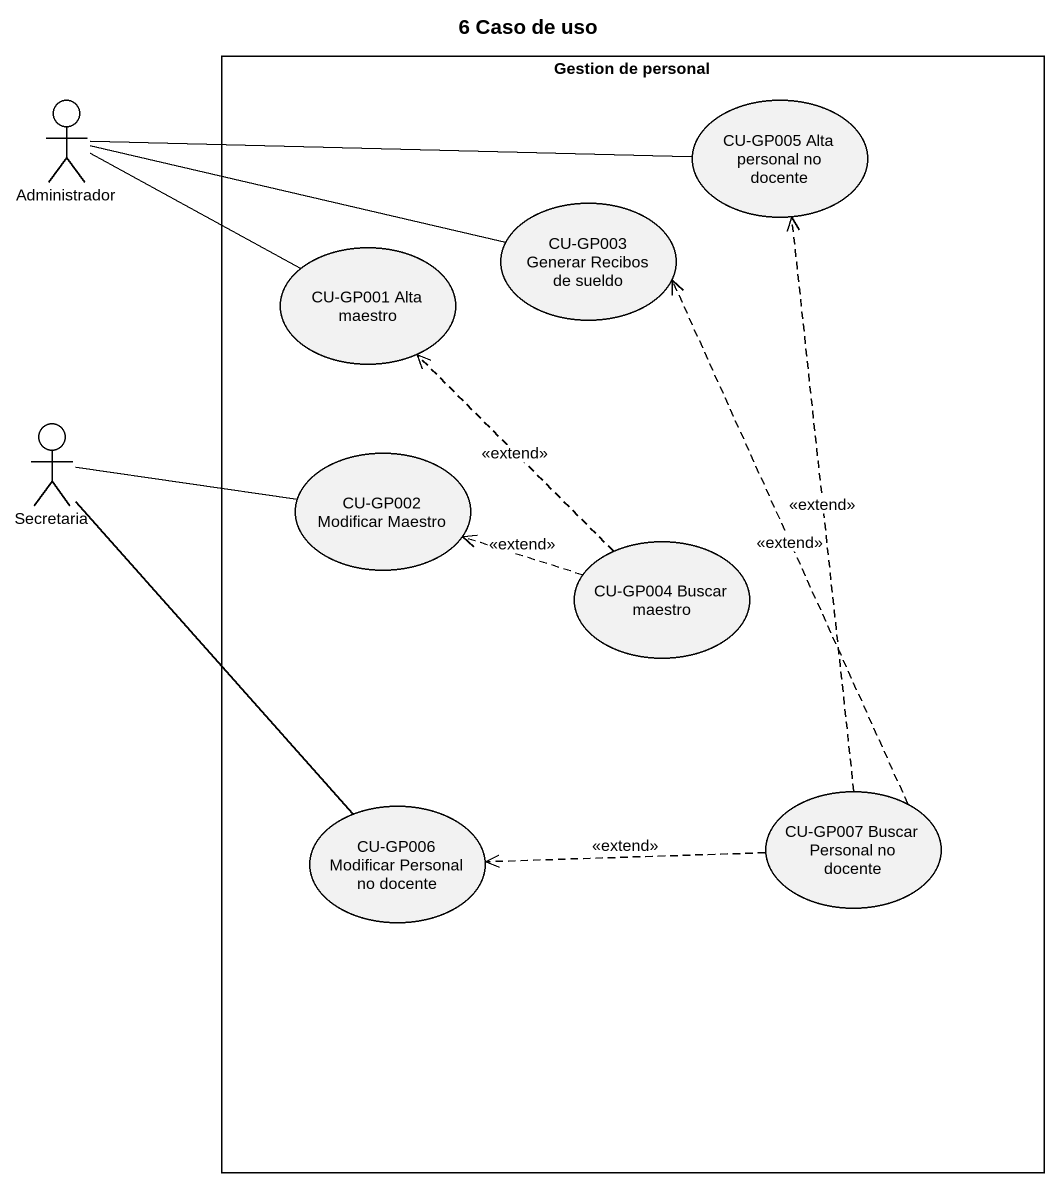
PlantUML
@startuml
title 6 Caso de uso
rectangle "Gestion de personal" as Gestion_de_personal {
  usecase "CU-GP005 Alta personal no docente" as CU_GP005_Alta_personal_no
  usecase "CU-GP003 Generar Recibos de sueldo" as CU_GP003_Generar_Recibos_de
  usecase "CU-GP001 Alta maestro" as CU_GP001_Alta_maestro
  usecase "CU-GP002 Modificar Maestro" as CU_GP002_Modificar_Maestro
  usecase "CU-GP004 Buscar maestro" as CU_GP004_Buscar_maestro
  usecase "CU-GP006 Modificar Personal no docente" as CU_GP006_Modificar_Personal
  usecase "CU-GP007 Buscar Personal no docente" as CU_GP007_Buscar_Personal_no
}
actor Administrador
actor Secretaria
Administrador -right- CU_GP005_Alta_personal_no
Administrador -right- CU_GP003_Generar_Recibos_de
Administrador -right- CU_GP001_Alta_maestro
Secretaria -right- CU_GP002_Modificar_Maestro
Secretaria -- CU_GP006_Modificar_Personal
CU_GP004_Buscar_maestro .up.> CU_GP001_Alta_maestro : <<extend>>
CU_GP004_Buscar_maestro .left.> CU_GP002_Modificar_Maestro : <<extend>>
CU_GP007_Buscar_Personal_no .up.> CU_GP005_Alta_personal_no : <<extend>>
CU_GP007_Buscar_Personal_no .up.> CU_GP003_Generar_Recibos_de : <<extend>>
CU_GP007_Buscar_Personal_no .left.> CU_GP006_Modificar_Personal : <<extend>>
@enduml
